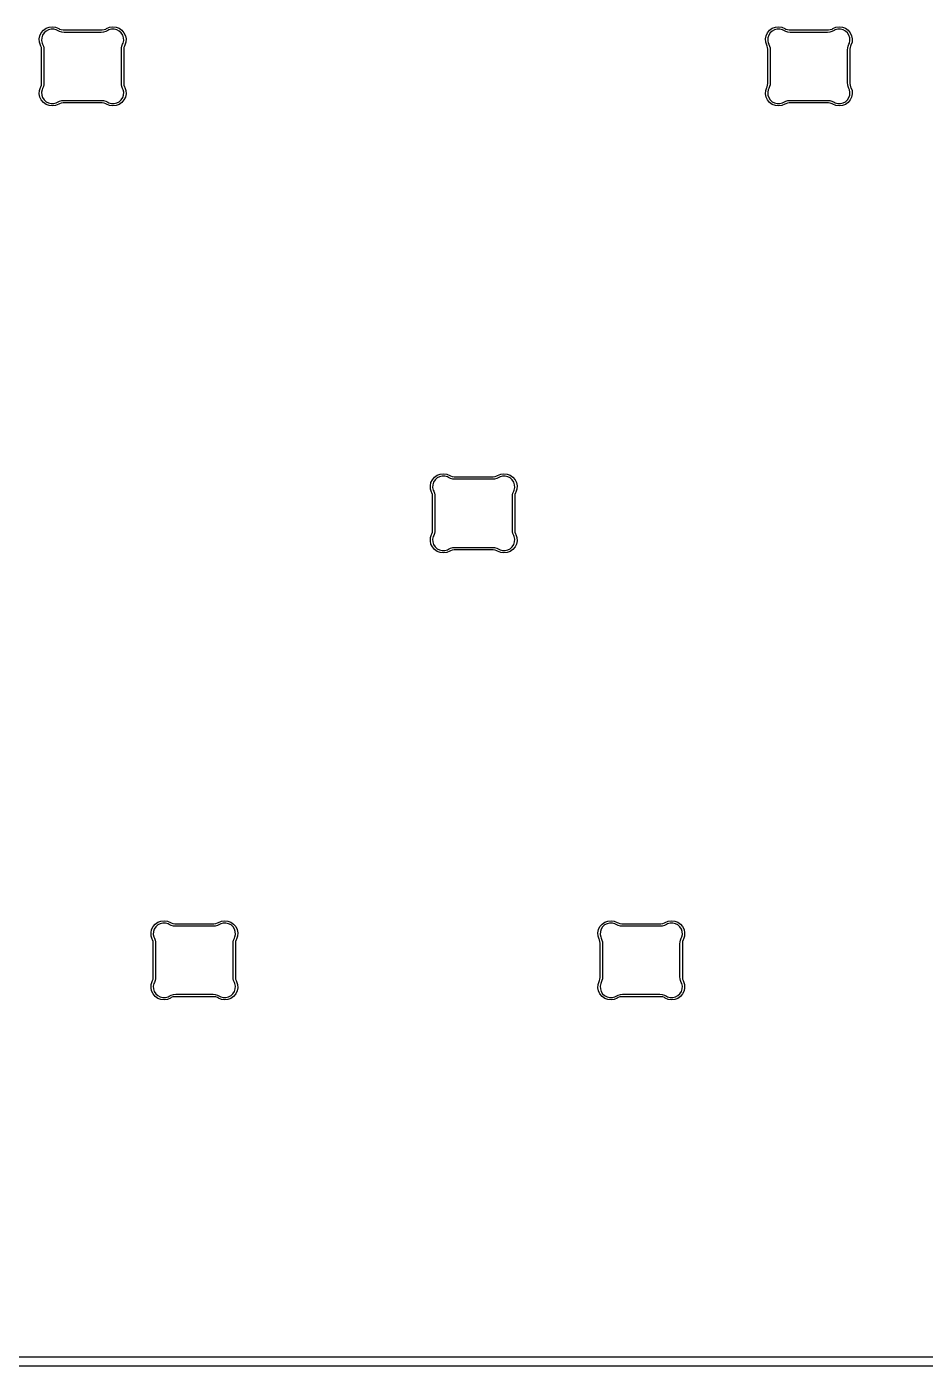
# Model space of a CAD drawing. Extents: x 46 to 356, y -183 to -54.
# Drawn here: x 279.5 to 317.8, y -182.5 to -125.5 of the extents above; entities that cross this region are included whole.
import ezdxf

# ---------------------------------------------------------------- set-up
doc = ezdxf.new("R2010")
doc.units = 0
doc.layers.add('BLACK', color=7, linetype='CONTINUOUS')

msp = doc.modelspace()

# ---------------------------------------------------------------- linework, layer by layer
at = {"layer": 'BLACK', "linetype": 'CONTINUOUS'}
for p, q in [((280.240511, -125.609235), (280.354441, -125.528262)), ((280.452432, -125.589414), (280.350753, -125.64371)), ((280.354441, -125.528262), (280.485105, -125.478624)), ((280.564516, -125.562504), (280.452432, -125.589414)), ((280.485105, -125.478624), (280.624062, -125.463528)), ((280.679763, -125.564718), (280.564516, -125.562504)), ((280.624062, -125.463528), (280.762336, -125.483949)), ((280.79073, -125.595912), (280.679763, -125.564718)), ((280.762336, -125.483949), (280.890798, -125.538483)), ((280.890798, -125.538483), (280.891011, -125.53853)), ((280.891011, -125.53853), (280.890999, -125.538551)), ((280.890999, -125.538551), (280.891004, -125.538554)), ((280.891004, -125.538554), (280.891017, -125.538533)), ((280.891017, -125.538533), (280.891069, -125.538592)), ((280.891069, -125.538592), (280.925349, -125.558579)), ((280.925349, -125.558579), (280.999986, -125.586032)), ((280.999986, -125.586032), (281.07828, -125.59997)), ((282.74671, -125.599987), (282.825001, -125.586034)), ((282.825001, -125.586034), (282.899633, -125.558568)), ((282.899633, -125.558568), (282.93398, -125.538533)), ((282.93398, -125.538534), (282.933995, -125.53853)), ((282.93398, -125.538533), (282.93398, -125.538534)), ((282.933995, -125.53853), (283.062653, -125.483913)), ((283.145231, -125.564679), (283.034254, -125.595876)), ((283.062653, -125.483913), (283.200937, -125.46349)), ((283.260488, -125.562465), (283.145231, -125.564679)), ((283.200937, -125.46349), (283.339903, -125.478587)), ((283.372581, -125.589377), (283.260488, -125.562465)), ((283.339903, -125.478587), (283.470576, -125.528228)), ((283.474269, -125.643678), (283.372581, -125.589377)), ((283.470576, -125.528228), (283.584514, -125.609207)), ((311.196771, -125.60921), (311.310703, -125.528231)), ((311.408699, -125.589378), (311.307016, -125.64368)), ((311.310703, -125.528231), (311.441369, -125.478587)), ((311.520786, -125.562461), (311.408699, -125.589378)), ((311.441369, -125.478587), (311.580329, -125.463483)), ((311.636039, -125.564668), (311.520786, -125.562461)), ((311.580329, -125.463483), (311.718609, -125.483895)), ((311.747015, -125.595855), (311.636039, -125.564668)), ((311.718609, -125.483895), (311.847279, -125.538505)), ((311.847279, -125.538505), (311.847264, -125.538531)), ((311.847264, -125.538531), (311.847265, -125.538532)), ((311.847265, -125.538532), (311.847266, -125.538531)), ((311.847266, -125.538531), (311.881613, -125.558562)), ((311.881613, -125.558562), (311.956245, -125.586021)), ((311.956245, -125.586021), (312.034537, -125.599966)), ((313.702963, -125.599966), (313.781254, -125.586021)), ((313.781254, -125.586021), (313.855886, -125.558562)), ((313.855886, -125.558562), (313.890234, -125.538531)), ((313.890234, -125.538532), (313.890249, -125.538528)), ((313.890234, -125.538531), (313.890234, -125.538532)), ((313.890249, -125.538528), (314.018898, -125.483927)), ((314.101465, -125.564701), (313.990498, -125.595887)), ((314.018898, -125.483927), (314.15717, -125.463516)), ((314.216709, -125.562495), (314.101465, -125.564701)), ((314.15717, -125.463516), (314.296122, -125.478619)), ((314.328788, -125.589409), (314.216709, -125.562495)), ((314.296122, -125.478619), (314.42678, -125.52826)), ((314.430464, -125.643707), (314.328788, -125.589409)), ((314.42678, -125.52826), (314.540705, -125.609234)), ((280.064549, -125.979882), (280.090727, -125.842581)), ((280.073829, -126.119348), (280.064549, -125.979882)), ((280.117966, -126.251971), (280.073829, -126.119348)), ((280.090727, -125.842581), (280.150672, -125.716314)), ((280.150672, -125.716314), (280.240511, -125.609235)), ((280.167976, -125.928456), (280.160952, -126.04351)), ((280.160952, -126.04351), (280.183157, -126.156619)), ((280.203778, -125.818888), (280.167976, -125.928456)), ((280.183157, -126.156619), (280.208067, -126.208592)), ((280.266044, -125.721885), (280.203778, -125.818888)), ((280.350753, -125.64371), (280.266044, -125.721885)), ((280.840541, -125.624905), (280.79073, -125.595912)), ((280.840561, -125.624871), (280.840541, -125.624905)), ((280.840555, -125.624895), (280.840567, -125.624874)), ((280.928135, -125.66619), (280.840555, -125.624895)), ((280.840565, -125.624871), (280.840561, -125.624871)), ((280.840567, -125.624874), (280.840565, -125.624871)), ((281.0216, -125.691487), (280.928135, -125.66619)), ((281.118044, -125.7), (281.0216, -125.691487)), ((281.07828, -125.59997), (281.118043, -125.600001)), ((281.118043, -125.600001), (281.118044, -125.600001)), ((281.118044, -125.600001), (281.118048, -125.600001)), ((281.118048, -125.700001), (281.118044, -125.7)), ((281.118048, -125.600001), (282.706952, -125.600001)), ((281.118053, -125.700001), (281.118048, -125.700001)), ((282.706952, -125.700001), (281.118053, -125.700001)), ((282.706952, -125.600001), (282.707077, -125.600025)), ((282.706955, -125.7), (282.706952, -125.700001)), ((282.706957, -125.700001), (282.706955, -125.7)), ((282.803407, -125.691493), (282.706957, -125.700026)), ((282.706957, -125.700026), (282.706957, -125.700001)), ((282.707077, -125.600025), (282.74671, -125.599987)), ((282.896867, -125.666179), (282.803407, -125.691493)), ((282.984423, -125.624876), (282.896867, -125.666179)), ((282.984439, -125.624873), (282.984423, -125.624876)), ((283.034254, -125.595876), (282.984439, -125.624873)), ((283.558985, -125.721859), (283.474269, -125.643678)), ((283.621257, -125.818871), (283.558985, -125.721859)), ((283.584514, -125.609207), (283.67436, -125.716292)), ((283.617009, -126.208519), (283.64188, -126.156631)), ((283.657062, -125.928448), (283.621257, -125.818871)), ((283.64188, -126.156631), (283.664087, -126.043512)), ((283.664087, -126.043512), (283.657062, -125.928448)), ((283.67436, -125.716292), (283.734309, -125.842569)), ((283.751209, -126.119355), (283.707069, -126.251987)), ((283.734309, -125.842569), (283.760489, -125.979879)), ((283.760489, -125.979879), (283.751209, -126.119355)), ((311.020805, -125.97987), (311.046985, -125.842565)), ((311.030081, -126.119341), (311.020805, -125.97987)), ((311.074215, -126.251969), (311.030081, -126.119341)), ((311.046985, -125.842565), (311.106931, -125.716293)), ((311.106931, -125.716293), (311.196771, -125.60921)), ((311.124232, -125.928442), (311.117205, -126.043502)), ((311.117205, -126.043502), (311.139408, -126.156618)), ((311.160036, -125.81887), (311.124232, -125.928442)), ((311.139408, -126.156618), (311.164318, -126.208594)), ((311.222305, -125.72186), (311.160036, -125.81887)), ((311.307016, -125.64368), (311.222305, -125.72186)), ((311.796748, -125.624799), (311.747015, -125.595855)), ((311.796813, -125.624872), (311.796748, -125.624799)), ((311.796814, -125.624871), (311.796813, -125.624872)), ((311.796814, -125.624873), (311.796814, -125.624871)), ((311.796821, -125.624874), (311.796814, -125.624873)), ((311.884388, -125.666173), (311.796821, -125.624874)), ((311.977848, -125.691478), (311.884388, -125.666173)), ((312.074298, -125.700001), (311.977848, -125.691478)), ((312.034537, -125.599966), (312.074298, -125.600001)), ((312.074298, -125.600001), (313.663202, -125.600001)), ((313.663202, -125.700001), (312.074298, -125.700001)), ((313.663202, -125.600001), (313.702963, -125.599966)), ((313.759651, -125.691478), (313.663202, -125.700001)), ((313.853111, -125.666173), (313.759651, -125.691478)), ((313.94067, -125.624878), (313.853111, -125.666173)), ((313.940686, -125.624875), (313.94067, -125.624878)), ((313.990498, -125.595887), (313.940686, -125.624876)), ((313.940686, -125.624876), (313.940686, -125.624875)), ((314.515169, -125.721881), (314.430464, -125.643707)), ((314.577433, -125.818883), (314.515169, -125.721881)), ((314.540705, -125.609234), (314.63054, -125.71631)), ((314.573152, -126.208579), (314.59806, -126.156606)), ((314.613234, -125.928448), (314.577433, -125.818883)), ((314.59806, -126.156606), (314.620261, -126.043499)), ((314.620261, -126.043499), (314.613234, -125.928448)), ((314.63054, -125.71631), (314.690483, -125.842574)), ((314.707387, -126.119333), (314.663315, -126.251774)), ((314.690483, -125.842574), (314.716662, -125.979871)), ((314.716662, -125.979871), (314.707387, -126.119333)), ((280.117966, -126.251972), (280.117965, -126.251971)), ((280.117965, -126.251971), (280.117966, -126.251971)), ((280.132592, -126.282347), (280.117966, -126.251972)), ((280.152465, -126.346778), (280.132592, -126.282347)), ((280.162516, -126.41345), (280.152465, -126.346778)), ((280.162501, -126.447159), (280.162517, -126.447073)), ((280.162501, -127.85284), (280.162501, -126.447159)), ((280.162517, -126.447073), (280.162516, -126.41345)), ((280.208067, -126.208592), (280.208067, -126.208593)), ((280.208067, -126.208593), (280.208067, -126.208594)), ((280.208067, -126.208594), (280.238085, -126.285089)), ((280.238085, -126.285089), (280.256372, -126.365207)), ((280.256372, -126.365207), (280.262518, -126.447155)), ((280.262501, -126.447155), (280.2625, -126.447156)), ((280.2625, -126.447156), (280.262501, -126.447159)), ((280.262518, -126.447155), (280.262501, -126.447155)), ((280.262501, -126.447159), (280.262501, -127.852843)), ((283.562499, -126.447154), (283.56864, -126.365212)), ((283.562499, -126.447155), (283.562499, -126.447154)), ((283.562499, -126.447159), (283.562499, -126.447155)), ((283.562499, -127.852843), (283.562499, -126.447159)), ((283.56864, -126.365212), (283.586911, -126.285097)), ((283.586911, -126.285097), (283.616907, -126.208596)), ((283.616907, -126.208596), (283.616927, -126.208606)), ((283.616927, -126.208606), (283.616931, -126.2086)), ((283.616931, -126.2086), (283.616933, -126.208592)), ((283.616933, -126.208592), (283.616938, -126.208594)), ((283.616938, -126.208594), (283.617009, -126.208519)), ((283.672544, -126.346768), (283.662499, -126.413447)), ((283.662499, -126.413447), (283.662499, -126.447159)), ((283.662499, -126.447159), (283.662499, -127.852843)), ((283.692403, -126.282328), (283.672544, -126.346768)), ((283.706986, -126.25202), (283.692403, -126.282328)), ((283.707035, -126.25197), (283.706986, -126.25202)), ((283.707069, -126.251987), (283.707035, -126.25197)), ((311.074216, -126.251971), (311.074214, -126.251969)), ((311.074214, -126.251969), (311.074215, -126.251969)), ((311.074217, -126.251974), (311.074216, -126.251971)), ((311.088844, -126.282348), (311.074217, -126.251974)), ((311.108719, -126.346778), (311.088844, -126.282348)), ((311.118771, -126.41345), (311.108719, -126.346778)), ((311.118751, -126.447159), (311.118772, -126.447048)), ((311.118751, -127.85284), (311.118751, -126.447159)), ((311.118772, -126.447048), (311.118771, -126.41345)), ((311.164318, -126.208594), (311.164318, -126.208595)), ((311.164318, -126.208595), (311.194338, -126.285087)), ((311.194338, -126.285087), (311.212626, -126.365206)), ((311.212626, -126.365206), (311.218773, -126.447155)), ((311.218751, -126.447155), (311.21875, -126.447156)), ((311.21875, -126.447156), (311.218751, -126.447159)), ((311.218773, -126.447155), (311.218751, -126.447155)), ((311.218751, -126.447159), (311.218751, -127.852843)), ((314.518749, -126.447154), (314.52489, -126.365211)), ((314.518749, -126.447155), (314.518749, -126.447154)), ((314.518749, -126.447159), (314.518749, -126.447155)), ((314.518749, -127.852843), (314.518749, -126.447159)), ((314.52489, -126.365211), (314.543164, -126.285097)), ((314.543164, -126.285097), (314.573162, -126.208596)), ((314.573182, -126.208594), (314.573152, -126.208579)), ((314.573162, -126.208596), (314.573177, -126.208604)), ((314.573177, -126.208604), (314.573181, -126.208599)), ((314.573181, -126.208599), (314.573182, -126.208594)), ((314.628794, -126.34677), (314.618749, -126.413447)), ((314.618749, -126.413447), (314.618749, -126.447159)), ((314.618749, -126.447159), (314.618749, -127.852843)), ((314.648656, -126.282331), (314.628794, -126.34677)), ((314.663247, -126.252008), (314.648656, -126.282331)), ((314.663286, -126.251968), (314.663247, -126.252008)), ((314.663275, -126.251951), (314.66327, -126.25196)), ((314.66327, -126.25196), (314.663286, -126.251968)), ((314.663291, -126.251958), (314.663275, -126.251951)), ((314.663315, -126.251774), (314.663291, -126.251958)), ((280.162499, -127.886551), (280.162501, -127.85284)), ((280.262501, -127.852848), (280.256355, -127.934794)), ((280.262501, -127.852843), (280.2625, -127.852846)), ((280.2625, -127.852846), (280.262501, -127.852848)), ((283.562539, -127.853048), (283.562499, -127.852843)), ((283.568654, -127.934784), (283.562539, -127.853048)), ((283.662499, -127.852843), (283.662498, -127.852846)), ((283.662498, -127.852846), (283.662499, -127.852849)), ((283.662499, -127.852849), (283.662524, -127.852849)), ((283.662524, -127.852849), (283.662519, -127.88656)), ((311.118749, -127.886551), (311.118751, -127.85284)), ((311.218751, -127.852848), (311.212604, -127.934794)), ((311.218751, -127.852843), (311.21875, -127.852846)), ((311.21875, -127.852846), (311.218751, -127.852848)), ((314.518783, -127.853015), (314.518749, -127.852843)), ((314.524901, -127.934785), (314.518783, -127.853015)), ((314.618749, -127.852843), (314.618748, -127.852846)), ((314.618748, -127.852846), (314.618749, -127.852849)), ((314.618749, -127.852849), (314.61877, -127.852849)), ((314.61877, -127.852849), (314.618765, -127.88656)), ((280.06451, -128.320122), (280.073789, -128.180646)), ((280.09069, -128.457433), (280.06451, -128.320122)), ((280.073789, -128.180646), (280.117928, -128.048014)), ((280.117928, -128.048014), (280.117965, -128.048032)), ((280.11795, -128.048022), (280.132575, -128.017648)), ((280.117966, -128.04803), (280.11795, -128.048022)), ((280.117965, -128.048031), (280.117966, -128.04803)), ((280.117965, -128.048032), (280.117965, -128.048031)), ((280.132575, -128.017648), (280.152448, -127.953221)), ((280.152448, -127.953221), (280.162499, -127.886551)), ((280.183118, -128.14337), (280.160911, -128.256489)), ((280.160911, -128.256489), (280.167937, -128.371553)), ((280.167937, -128.371553), (280.203742, -128.48113)), ((280.207974, -128.091507), (280.183118, -128.14337)), ((280.208066, -128.091412), (280.207974, -128.091507)), ((280.208067, -128.09141), (280.208049, -128.091401)), ((280.208049, -128.091401), (280.208049, -128.091404)), ((280.208049, -128.091404), (280.208066, -128.091412)), ((280.208077, -128.09133), (280.208067, -128.09141)), ((280.238068, -128.014908), (280.208077, -128.09133)), ((280.256355, -127.934794), (280.238068, -128.014908)), ((283.586925, -128.014902), (283.568654, -127.934784)), ((283.61693, -128.091404), (283.586925, -128.014902)), ((283.616932, -128.091406), (283.61693, -128.091404)), ((283.616933, -128.09141), (283.616932, -128.091406)), ((283.641843, -128.143383), (283.616933, -128.09141)), ((283.62122, -128.481112), (283.657022, -128.371545)), ((283.664048, -128.256492), (283.641843, -128.143383)), ((283.657022, -128.371545), (283.664048, -128.256492)), ((283.662519, -127.88656), (283.672557, -127.953231)), ((283.672557, -127.953231), (283.692418, -128.017662)), ((283.692418, -128.017662), (283.707038, -128.048038)), ((283.707038, -128.048038), (283.707038, -128.048043)), ((283.707038, -128.048043), (283.751171, -128.180654)), ((283.76045, -128.32012), (283.734271, -128.45742)), ((283.751171, -128.180654), (283.76045, -128.32012)), ((311.020835, -128.32013), (311.03011, -128.180668)), ((311.047014, -128.457427), (311.020835, -128.32013)), ((311.03011, -128.180668), (311.074196, -128.048181)), ((311.074196, -128.048018), (311.088823, -128.017645)), ((311.074217, -128.048028), (311.074196, -128.048018)), ((311.074196, -128.048181), (311.074216, -128.048034)), ((311.074214, -128.048034), (311.074216, -128.048031)), ((311.074216, -128.048034), (311.074214, -128.048034)), ((311.074216, -128.048031), (311.074217, -128.048028)), ((311.088823, -128.017645), (311.108697, -127.953219)), ((311.108697, -127.953219), (311.118749, -127.886551)), ((311.139437, -128.143394), (311.117236, -128.256502)), ((311.117236, -128.256502), (311.124263, -128.371553)), ((311.124263, -128.371553), (311.160065, -128.481118)), ((311.164344, -128.091421), (311.139437, -128.143394)), ((311.164331, -128.091308), (311.164318, -128.091408)), ((311.164318, -128.091408), (311.164344, -128.091421)), ((311.194316, -128.014909), (311.164331, -128.091308)), ((311.212604, -127.934794), (311.194316, -128.014909)), ((314.543174, -128.014904), (314.524901, -127.934785)), ((314.573182, -128.091406), (314.543174, -128.014904)), ((314.573182, -128.091408), (314.573181, -128.091406)), ((314.573181, -128.091406), (314.573182, -128.091406)), ((314.598091, -128.143384), (314.573182, -128.091408)), ((314.577462, -128.481131), (314.613266, -128.371559)), ((314.620294, -128.2565), (314.598091, -128.143384)), ((314.613266, -128.371559), (314.620294, -128.2565)), ((314.618765, -127.88656), (314.628804, -127.95323)), ((314.628804, -127.95323), (314.648666, -128.01766)), ((314.648666, -128.01766), (314.663288, -128.048035)), ((314.663288, -128.048035), (314.663287, -128.048036)), ((314.663287, -128.048036), (314.663287, -128.048042)), ((314.663287, -128.048042), (314.707418, -128.180662)), ((314.716694, -128.320132), (314.690513, -128.457436)), ((314.707418, -128.180662), (314.716694, -128.320132)), ((280.150639, -128.583709), (280.09069, -128.457433)), ((280.240484, -128.690795), (280.150639, -128.583709)), ((280.203742, -128.48113), (280.266014, -128.578143)), ((280.354423, -128.771774), (280.240484, -128.690795)), ((280.266014, -128.578143), (280.35073, -128.656324)), ((280.35073, -128.656324), (280.452418, -128.710624)), ((280.485096, -128.821415), (280.354423, -128.771774)), ((280.452418, -128.710624), (280.564511, -128.737537)), ((280.624062, -128.836512), (280.485096, -128.821415)), ((280.564511, -128.737537), (280.679769, -128.735323)), ((280.762347, -128.816089), (280.624062, -128.836512)), ((280.679769, -128.735323), (280.790746, -128.704126)), ((280.891003, -128.761472), (280.762347, -128.816089)), ((280.790746, -128.704126), (280.84056, -128.67513)), ((280.84056, -128.67513), (280.840561, -128.67513)), ((280.840561, -128.67513), (280.840565, -128.675129)), ((280.840565, -128.675129), (280.840567, -128.675127)), ((280.840567, -128.675127), (280.928143, -128.633833)), ((280.891011, -128.761471), (280.891003, -128.761472)), ((280.891017, -128.761467), (280.891011, -128.761471)), ((280.92536, -128.741444), (280.891017, -128.761466)), ((280.891017, -128.761466), (280.891017, -128.761467)), ((280.999992, -128.713993), (280.92536, -128.741444)), ((280.928143, -128.633833), (281.021603, -128.608538)), ((281.078282, -128.700055), (280.999992, -128.713993)), ((281.021603, -128.608538), (281.117826, -128.600043)), ((281.118042, -128.700024), (281.078282, -128.700055)), ((281.117826, -128.600043), (281.118047, -128.6)), ((281.118043, -128.699999), (281.118042, -128.7)), ((281.118042, -128.7), (281.118042, -128.700024)), ((281.118047, -128.7), (281.118043, -128.699999)), ((281.118047, -128.6), (282.706952, -128.6)), ((282.706952, -128.7), (281.118047, -128.7)), ((282.706952, -128.6), (282.706964, -128.600002)), ((282.706953, -128.699999), (282.706952, -128.7)), ((282.706958, -128.700001), (282.706953, -128.699999)), ((282.74672, -128.700032), (282.706958, -128.700001)), ((282.706964, -128.600002), (282.803401, -128.608515)), ((282.825014, -128.71397), (282.74672, -128.700032)), ((282.803401, -128.608515), (282.896865, -128.633812)), ((282.899651, -128.741423), (282.825014, -128.71397)), ((282.896865, -128.633812), (282.984445, -128.675107)), ((282.933932, -128.761411), (282.899651, -128.741423)), ((282.933983, -128.761469), (282.933932, -128.761411)), ((282.933994, -128.761448), (282.933983, -128.761469)), ((282.933989, -128.761472), (282.934001, -128.761452)), ((282.934213, -128.76152), (282.933989, -128.761472)), ((282.934001, -128.761452), (282.933994, -128.761448)), ((283.062665, -128.81605), (282.934213, -128.76152)), ((282.984445, -128.675107), (282.984433, -128.675128)), ((282.984433, -128.675128), (282.984434, -128.67513)), ((282.984434, -128.67513), (282.984439, -128.675131)), ((282.984439, -128.675131), (282.984461, -128.675094)), ((282.984461, -128.675094), (283.034271, -128.704087)), ((283.034271, -128.704087), (283.145238, -128.735282)), ((283.200939, -128.836471), (283.062665, -128.81605)), ((283.145238, -128.735282), (283.260484, -128.737495)), ((283.339895, -128.821375), (283.200939, -128.836471)), ((283.260484, -128.737495), (283.372567, -128.710585)), ((283.470558, -128.771737), (283.339895, -128.821375)), ((283.372567, -128.710585), (283.474246, -128.656289)), ((283.584488, -128.690765), (283.470558, -128.771737)), ((283.474246, -128.656289), (283.558954, -128.578115)), ((283.558954, -128.578115), (283.62122, -128.481112)), ((283.674327, -128.583687), (283.584488, -128.690765)), ((283.734271, -128.45742), (283.674327, -128.583687)), ((311.106957, -128.583692), (311.047014, -128.457427)), ((311.196793, -128.690769), (311.106957, -128.583692)), ((311.160065, -128.481118), (311.222329, -128.578121)), ((311.310718, -128.771743), (311.196793, -128.690769)), ((311.222329, -128.578121), (311.307034, -128.656295)), ((311.307034, -128.656295), (311.40871, -128.710593)), ((311.441376, -128.821384), (311.310718, -128.771743)), ((311.40871, -128.710593), (311.52079, -128.737508)), ((311.580329, -128.836487), (311.441376, -128.821384)), ((311.52079, -128.737508), (311.636035, -128.735302)), ((311.718601, -128.816076), (311.580329, -128.836487)), ((311.636035, -128.735302), (311.747002, -128.704116)), ((311.84726, -128.761469), (311.718601, -128.816076)), ((311.747002, -128.704116), (311.796814, -128.675128)), ((311.796814, -128.675128), (311.796815, -128.675128)), ((311.796815, -128.675128), (311.884387, -128.633827)), ((311.847263, -128.761469), (311.84726, -128.761469)), ((311.847265, -128.761469), (311.847263, -128.761469)), ((311.881613, -128.741438), (311.847265, -128.761469)), ((311.956245, -128.713979), (311.881613, -128.741438)), ((311.884387, -128.633827), (311.977847, -128.608522)), ((312.034536, -128.700034), (311.956245, -128.713979)), ((311.977847, -128.608522), (312.074297, -128.599999)), ((312.074291, -128.699999), (312.034536, -128.700034)), ((312.074297, -128.7), (312.074291, -128.699999)), ((312.074297, -128.599999), (312.074297, -128.6)), ((312.074297, -128.6), (313.663202, -128.6)), ((313.6632, -128.7), (312.074297, -128.7)), ((313.663203, -128.700001), (313.6632, -128.7)), ((313.663202, -128.6), (313.66321, -128.600001)), ((313.702964, -128.700036), (313.663203, -128.700001)), ((313.66321, -128.600001), (313.759652, -128.608524)), ((313.781255, -128.713981), (313.702964, -128.700036)), ((313.759652, -128.608524), (313.853112, -128.633829)), ((313.855887, -128.74144), (313.781255, -128.713981)), ((313.853112, -128.633829), (313.940678, -128.675127)), ((313.890234, -128.761471), (313.855887, -128.74144)), ((313.890223, -128.761495), (313.890237, -128.761471)), ((314.018892, -128.816104), (313.890223, -128.761495)), ((313.890235, -128.76147), (313.890234, -128.761471)), ((313.890236, -128.76147), (313.890235, -128.76147)), ((313.890237, -128.761471), (313.890236, -128.76147)), ((313.940678, -128.675127), (313.940685, -128.675129)), ((313.940685, -128.675129), (313.940684, -128.67513)), ((313.940684, -128.67513), (313.940686, -128.675131)), ((313.940686, -128.675131), (313.940687, -128.67513)), ((313.940687, -128.67513), (313.940745, -128.675195)), ((313.940745, -128.675195), (313.990487, -128.704144)), ((313.990487, -128.704144), (314.101461, -128.735331)), ((314.157171, -128.836516), (314.018892, -128.816104)), ((314.101461, -128.735331), (314.216714, -128.737538)), ((314.296131, -128.821412), (314.157171, -128.836516)), ((314.216714, -128.737538), (314.328801, -128.710621)), ((314.426796, -128.771768), (314.296131, -128.821412)), ((314.328801, -128.710621), (314.430483, -128.65632)), ((314.540727, -128.69079), (314.426796, -128.771768)), ((314.430483, -128.65632), (314.515194, -128.57814)), ((314.515194, -128.57814), (314.577462, -128.481131)), ((314.630567, -128.583707), (314.540727, -128.69079)), ((314.690513, -128.457436), (314.630567, -128.583707)), ((296.733305, -145.02987), (296.759485, -144.892565)), ((296.759485, -144.892565), (296.819431, -144.766293)), ((296.819431, -144.766293), (296.909271, -144.65921)), ((296.836732, -144.978442), (296.829705, -145.093502)), ((296.872536, -144.86887), (296.836732, -144.978442)), ((296.934805, -144.77186), (296.872536, -144.86887)), ((296.909271, -144.65921), (297.023203, -144.578231)), ((297.019516, -144.69368), (296.934805, -144.77186)), ((297.121199, -144.639378), (297.019516, -144.69368)), ((297.023203, -144.578231), (297.153869, -144.528587)), ((297.233286, -144.612461), (297.121199, -144.639378)), ((297.153869, -144.528587), (297.292829, -144.513483)), ((297.348539, -144.614668), (297.233286, -144.612461)), ((297.292829, -144.513483), (297.431109, -144.533895)), ((297.459515, -144.645855), (297.348539, -144.614668)), ((297.431109, -144.533895), (297.559779, -144.588505)), ((297.509248, -144.674799), (297.459515, -144.645855)), ((297.509313, -144.674872), (297.509248, -144.674799)), ((297.509314, -144.674871), (297.509313, -144.674872)), ((297.509314, -144.674873), (297.509314, -144.674871)), ((297.509321, -144.674874), (297.509314, -144.674873)), ((297.596888, -144.716173), (297.509321, -144.674874)), ((297.559779, -144.588505), (297.559764, -144.588531)), ((297.559764, -144.588531), (297.559765, -144.588532)), ((297.559765, -144.588532), (297.559766, -144.588531)), ((297.559766, -144.588531), (297.594113, -144.608562)), ((297.594113, -144.608562), (297.668745, -144.636021)), ((297.690348, -144.741478), (297.596888, -144.716173)), ((297.668745, -144.636021), (297.747037, -144.649966)), ((297.786798, -144.750001), (297.690348, -144.741478)), ((297.747037, -144.649966), (297.786798, -144.650001)), ((297.786798, -144.650001), (299.375702, -144.650001)), ((299.375702, -144.750001), (297.786798, -144.750001)), ((299.375702, -144.650001), (299.415463, -144.649966)), ((299.472151, -144.741478), (299.375702, -144.750001)), ((299.415463, -144.649966), (299.493754, -144.636021)), ((299.565611, -144.716173), (299.472151, -144.741478)), ((299.493754, -144.636021), (299.568386, -144.608562)), ((299.65317, -144.674878), (299.565611, -144.716173)), ((299.568386, -144.608562), (299.602734, -144.588531)), ((299.602734, -144.588532), (299.602749, -144.588528)), ((299.602734, -144.588531), (299.602734, -144.588532)), ((299.602749, -144.588528), (299.731398, -144.533927)), ((299.653186, -144.674875), (299.65317, -144.674878)), ((299.702998, -144.645887), (299.653186, -144.674876)), ((299.653186, -144.674876), (299.653186, -144.674875)), ((299.813965, -144.614701), (299.702998, -144.645887)), ((299.731398, -144.533927), (299.86967, -144.513516)), ((299.929209, -144.612495), (299.813965, -144.614701)), ((299.86967, -144.513516), (300.008622, -144.528619)), ((300.041288, -144.639409), (299.929209, -144.612495)), ((300.008622, -144.528619), (300.13928, -144.57826)), ((300.142964, -144.693707), (300.041288, -144.639409)), ((300.13928, -144.57826), (300.253205, -144.659234)), ((300.227669, -144.771881), (300.142964, -144.693707)), ((300.289933, -144.868883), (300.227669, -144.771881)), ((300.253205, -144.659234), (300.34304, -144.76631)), ((300.325734, -144.978448), (300.289933, -144.868883)), ((300.332761, -145.093499), (300.325734, -144.978448)), ((300.34304, -144.76631), (300.402983, -144.892574)), ((300.402983, -144.892574), (300.429162, -145.029871)), ((296.742581, -145.169341), (296.733305, -145.02987)), ((296.786715, -145.301969), (296.742581, -145.169341)), ((296.786716, -145.301971), (296.786714, -145.301969)), ((296.786714, -145.301969), (296.786715, -145.301969)), ((296.786717, -145.301974), (296.786716, -145.301971)), ((296.801344, -145.332348), (296.786717, -145.301974)), ((296.821219, -145.396778), (296.801344, -145.332348)), ((296.831271, -145.46345), (296.821219, -145.396778)), ((296.829705, -145.093502), (296.851908, -145.206618)), ((296.831251, -145.497159), (296.831272, -145.497048)), ((296.831251, -146.90284), (296.831251, -145.497159)), ((296.831272, -145.497048), (296.831271, -145.46345)), ((296.851908, -145.206618), (296.876818, -145.258594)), ((296.876818, -145.258594), (296.876818, -145.258595)), ((296.876818, -145.258595), (296.906838, -145.335087)), ((296.906838, -145.335087), (296.925126, -145.415206)), ((296.925126, -145.415206), (296.931273, -145.497155)), ((296.931251, -145.497155), (296.93125, -145.497156)), ((296.93125, -145.497156), (296.931251, -145.497159)), ((296.931273, -145.497155), (296.931251, -145.497155)), ((296.931251, -145.497159), (296.931251, -146.902843)), ((300.231249, -145.497154), (300.23739, -145.415211)), ((300.231249, -145.497155), (300.231249, -145.497154)), ((300.231249, -145.497159), (300.231249, -145.497155)), ((300.231249, -146.902843), (300.231249, -145.497159)), ((300.23739, -145.415211), (300.255664, -145.335097)), ((300.255664, -145.335097), (300.285662, -145.258596)), ((300.285652, -145.258579), (300.31056, -145.206606)), ((300.285682, -145.258594), (300.285652, -145.258579)), ((300.285662, -145.258596), (300.285677, -145.258604)), ((300.285677, -145.258604), (300.285681, -145.258599)), ((300.285681, -145.258599), (300.285682, -145.258594)), ((300.31056, -145.206606), (300.332761, -145.093499)), ((300.341294, -145.39677), (300.331249, -145.463447)), ((300.331249, -145.463447), (300.331249, -145.497159)), ((300.331249, -145.497159), (300.331249, -146.902843)), ((300.361156, -145.332331), (300.341294, -145.39677)), ((300.375747, -145.302008), (300.361156, -145.332331)), ((300.375786, -145.301968), (300.375747, -145.302008)), ((300.375775, -145.301951), (300.37577, -145.30196)), ((300.37577, -145.30196), (300.375786, -145.301968)), ((300.375791, -145.301958), (300.375775, -145.301951)), ((300.375815, -145.301774), (300.375791, -145.301958)), ((300.419887, -145.169333), (300.375815, -145.301774)), ((300.429162, -145.029871), (300.419887, -145.169333)), ((296.733335, -147.37013), (296.74261, -147.230668)), ((296.74261, -147.230668), (296.786696, -147.098181)), ((296.786696, -147.098018), (296.801323, -147.067645)), ((296.786717, -147.098028), (296.786696, -147.098018)), ((296.786696, -147.098181), (296.786716, -147.098034)), ((296.786714, -147.098034), (296.786716, -147.098031)), ((296.786716, -147.098034), (296.786714, -147.098034)), ((296.786716, -147.098031), (296.786717, -147.098028)), ((296.801323, -147.067645), (296.821197, -147.003219)), ((296.821197, -147.003219), (296.831249, -146.936551)), ((296.851937, -147.193394), (296.829736, -147.306502)), ((296.831249, -146.936551), (296.831251, -146.90284)), ((296.876844, -147.141421), (296.851937, -147.193394)), ((296.876831, -147.141308), (296.876818, -147.141408)), ((296.876818, -147.141408), (296.876844, -147.141421)), ((296.906816, -147.064909), (296.876831, -147.141308)), ((296.925104, -146.984794), (296.906816, -147.064909)), ((296.931251, -146.902848), (296.925104, -146.984794)), ((296.931251, -146.902843), (296.93125, -146.902846)), ((296.93125, -146.902846), (296.931251, -146.902848)), ((300.231283, -146.903015), (300.231249, -146.902843)), ((300.237401, -146.984785), (300.231283, -146.903015)), ((300.255674, -147.064904), (300.237401, -146.984785)), ((300.285682, -147.141406), (300.255674, -147.064904)), ((300.285682, -147.141408), (300.285681, -147.141406)), ((300.285681, -147.141406), (300.285682, -147.141406)), ((300.310591, -147.193384), (300.285682, -147.141408)), ((300.332794, -147.3065), (300.310591, -147.193384)), ((300.331249, -146.902843), (300.331248, -146.902846)), ((300.331248, -146.902846), (300.331249, -146.902849)), ((300.331249, -146.902849), (300.33127, -146.902849)), ((300.33127, -146.902849), (300.331265, -146.93656)), ((300.331265, -146.93656), (300.341304, -147.00323)), ((300.341304, -147.00323), (300.361166, -147.06766)), ((300.361166, -147.06766), (300.375788, -147.098035)), ((300.375788, -147.098035), (300.375787, -147.098036)), ((300.375787, -147.098036), (300.375787, -147.098042)), ((300.375787, -147.098042), (300.419918, -147.230662)), ((300.419918, -147.230662), (300.429194, -147.370132)), ((296.759514, -147.507427), (296.733335, -147.37013)), ((296.819457, -147.633692), (296.759514, -147.507427)), ((296.909293, -147.740769), (296.819457, -147.633692)), ((296.829736, -147.306502), (296.836763, -147.421553)), ((296.836763, -147.421553), (296.872565, -147.531118)), ((296.872565, -147.531118), (296.934829, -147.628121)), ((297.023218, -147.821743), (296.909293, -147.740769)), ((296.934829, -147.628121), (297.019534, -147.706295)), ((297.019534, -147.706295), (297.12121, -147.760593)), ((297.153876, -147.871384), (297.023218, -147.821743)), ((297.12121, -147.760593), (297.23329, -147.787508)), ((297.23329, -147.787508), (297.348535, -147.785302)), ((297.348535, -147.785302), (297.459502, -147.754116)), ((297.55976, -147.811469), (297.431101, -147.866076)), ((297.459502, -147.754116), (297.509314, -147.725128)), ((297.509314, -147.725128), (297.509315, -147.725128)), ((297.509315, -147.725128), (297.596887, -147.683827)), ((297.559763, -147.811469), (297.55976, -147.811469)), ((297.559765, -147.811469), (297.559763, -147.811469)), ((297.594113, -147.791438), (297.559765, -147.811469)), ((297.668745, -147.763979), (297.594113, -147.791438)), ((297.596887, -147.683827), (297.690347, -147.658522)), ((297.747036, -147.750034), (297.668745, -147.763979)), ((297.690347, -147.658522), (297.786797, -147.649999)), ((297.786791, -147.749999), (297.747036, -147.750034)), ((297.786797, -147.75), (297.786791, -147.749999)), ((297.786797, -147.649999), (297.786797, -147.65)), ((297.786797, -147.65), (299.375702, -147.65)), ((299.3757, -147.75), (297.786797, -147.75)), ((299.375703, -147.750001), (299.3757, -147.75)), ((299.375702, -147.65), (299.37571, -147.650001)), ((299.415464, -147.750036), (299.375703, -147.750001)), ((299.37571, -147.650001), (299.472152, -147.658524)), ((299.493755, -147.763981), (299.415464, -147.750036)), ((299.472152, -147.658524), (299.565612, -147.683829)), ((299.568387, -147.79144), (299.493755, -147.763981)), ((299.565612, -147.683829), (299.653178, -147.725127)), ((299.602734, -147.811471), (299.568387, -147.79144)), ((299.602723, -147.811495), (299.602737, -147.811471)), ((299.731392, -147.866104), (299.602723, -147.811495)), ((299.602735, -147.81147), (299.602734, -147.811471)), ((299.602736, -147.81147), (299.602735, -147.81147)), ((299.602737, -147.811471), (299.602736, -147.81147)), ((299.653178, -147.725127), (299.653185, -147.725129)), ((299.653185, -147.725129), (299.653184, -147.72513)), ((299.653184, -147.72513), (299.653186, -147.725131)), ((299.653186, -147.725131), (299.653187, -147.72513)), ((299.653187, -147.72513), (299.653245, -147.725195)), ((299.653245, -147.725195), (299.702987, -147.754144)), ((299.702987, -147.754144), (299.813961, -147.785331)), ((299.813961, -147.785331), (299.929214, -147.787538)), ((299.929214, -147.787538), (300.041301, -147.760621)), ((300.139296, -147.821768), (300.008631, -147.871412)), ((300.041301, -147.760621), (300.142983, -147.70632)), ((300.253227, -147.74079), (300.139296, -147.821768)), ((300.142983, -147.70632), (300.227694, -147.62814)), ((300.227694, -147.62814), (300.289962, -147.531131)), ((300.343067, -147.633707), (300.253227, -147.74079)), ((300.289962, -147.531131), (300.325766, -147.421559)), ((300.325766, -147.421559), (300.332794, -147.3065)), ((300.403013, -147.507436), (300.343067, -147.633707)), ((300.429194, -147.370132), (300.403013, -147.507436)), ((297.292829, -147.886487), (297.153876, -147.871384)), ((297.431101, -147.866076), (297.292829, -147.886487)), ((299.869671, -147.886516), (299.731392, -147.866104)), ((300.008631, -147.871412), (299.869671, -147.886516)), ((284.853227, -163.942581), (284.913172, -163.816314)), ((284.913172, -163.816314), (285.003011, -163.709235)), ((285.028544, -163.821885), (284.966278, -163.918888)), ((285.003011, -163.709235), (285.116941, -163.628262)), ((285.113253, -163.74371), (285.028544, -163.821885)), ((285.214932, -163.689414), (285.113253, -163.74371)), ((285.116941, -163.628262), (285.247605, -163.578624)), ((285.327016, -163.662504), (285.214932, -163.689414)), ((285.247605, -163.578624), (285.386562, -163.563528)), ((285.442263, -163.664718), (285.327016, -163.662504)), ((285.386562, -163.563528), (285.524836, -163.583949)), ((285.55323, -163.695912), (285.442263, -163.664718)), ((285.524836, -163.583949), (285.653298, -163.638483)), ((285.603041, -163.724905), (285.55323, -163.695912)), ((285.603061, -163.724871), (285.603041, -163.724905)), ((285.603055, -163.724895), (285.603067, -163.724874)), ((285.690635, -163.76619), (285.603055, -163.724895)), ((285.603065, -163.724871), (285.603061, -163.724871)), ((285.603067, -163.724874), (285.603065, -163.724871)), ((285.653298, -163.638483), (285.653511, -163.63853)), ((285.653511, -163.63853), (285.653499, -163.638551)), ((285.653499, -163.638551), (285.653504, -163.638554)), ((285.653504, -163.638554), (285.653517, -163.638533)), ((285.653517, -163.638533), (285.653569, -163.638592)), ((285.653569, -163.638592), (285.687849, -163.658579)), ((285.687849, -163.658579), (285.762486, -163.686032)), ((285.7841, -163.791487), (285.690635, -163.76619)), ((285.762486, -163.686032), (285.84078, -163.69997)), ((285.880544, -163.8), (285.7841, -163.791487)), ((285.84078, -163.69997), (285.880543, -163.700001)), ((285.880543, -163.700001), (285.880544, -163.700001)), ((285.880544, -163.700001), (285.880548, -163.700001)), ((285.880548, -163.800001), (285.880544, -163.8)), ((285.880548, -163.700001), (287.469452, -163.700001)), ((285.880553, -163.800001), (285.880548, -163.800001)), ((287.469452, -163.800001), (285.880553, -163.800001)), ((287.469452, -163.700001), (287.469577, -163.700025)), ((287.469455, -163.8), (287.469452, -163.800001)), ((287.469457, -163.800001), (287.469455, -163.8)), ((287.565907, -163.791493), (287.469457, -163.800026)), ((287.469457, -163.800026), (287.469457, -163.800001)), ((287.469577, -163.700025), (287.50921, -163.699987)), ((287.50921, -163.699987), (287.587501, -163.686034)), ((287.659367, -163.766179), (287.565907, -163.791493)), ((287.587501, -163.686034), (287.662133, -163.658568)), ((287.746923, -163.724876), (287.659367, -163.766179)), ((287.662133, -163.658568), (287.69648, -163.638533)), ((287.69648, -163.638534), (287.696495, -163.63853)), ((287.69648, -163.638533), (287.69648, -163.638534)), ((287.696495, -163.63853), (287.825153, -163.583913)), ((287.746939, -163.724873), (287.746923, -163.724876)), ((287.796754, -163.695876), (287.746939, -163.724873)), ((287.907731, -163.664679), (287.796754, -163.695876)), ((287.825153, -163.583913), (287.963437, -163.56349)), ((288.022988, -163.662465), (287.907731, -163.664679)), ((287.963437, -163.56349), (288.102403, -163.578587)), ((288.135081, -163.689377), (288.022988, -163.662465)), ((288.102403, -163.578587), (288.233076, -163.628228)), ((288.236769, -163.743678), (288.135081, -163.689377)), ((288.233076, -163.628228), (288.347014, -163.709207)), ((288.321485, -163.821859), (288.236769, -163.743678)), ((288.383757, -163.918871), (288.321485, -163.821859)), ((288.347014, -163.709207), (288.43686, -163.816292)), ((288.43686, -163.816292), (288.496809, -163.942569)), ((303.903227, -163.942581), (303.963172, -163.816314)), ((303.963172, -163.816314), (304.053011, -163.709235)), ((304.078544, -163.821885), (304.016278, -163.918888)), ((304.053011, -163.709235), (304.166941, -163.628262)), ((304.163253, -163.74371), (304.078544, -163.821885)), ((304.264932, -163.689414), (304.163253, -163.74371)), ((304.166941, -163.628262), (304.297605, -163.578624)), ((304.377016, -163.662504), (304.264932, -163.689414)), ((304.297605, -163.578624), (304.436562, -163.563528)), ((304.492263, -163.664718), (304.377016, -163.662504)), ((304.436562, -163.563528), (304.574836, -163.583949)), ((304.60323, -163.695912), (304.492263, -163.664718)), ((304.574836, -163.583949), (304.703298, -163.638483)), ((304.653041, -163.724905), (304.60323, -163.695912)), ((304.653061, -163.724871), (304.653041, -163.724905)), ((304.653055, -163.724895), (304.653067, -163.724874)), ((304.740635, -163.76619), (304.653055, -163.724895)), ((304.653065, -163.724871), (304.653061, -163.724871)), ((304.653067, -163.724874), (304.653065, -163.724871)), ((304.703298, -163.638483), (304.703511, -163.63853)), ((304.703511, -163.63853), (304.703499, -163.638551)), ((304.703499, -163.638551), (304.703504, -163.638554)), ((304.703504, -163.638554), (304.703517, -163.638533)), ((304.703517, -163.638533), (304.703569, -163.638592)), ((304.703569, -163.638592), (304.737849, -163.658579)), ((304.737849, -163.658579), (304.812486, -163.686032)), ((304.8341, -163.791487), (304.740635, -163.76619)), ((304.812486, -163.686032), (304.89078, -163.69997)), ((304.930544, -163.8), (304.8341, -163.791487)), ((304.89078, -163.69997), (304.930543, -163.700001)), ((304.930543, -163.700001), (304.930544, -163.700001)), ((304.930544, -163.700001), (304.930548, -163.700001)), ((304.930548, -163.800001), (304.930544, -163.8)), ((304.930548, -163.700001), (306.519452, -163.700001)), ((304.930553, -163.800001), (304.930548, -163.800001)), ((306.519452, -163.800001), (304.930553, -163.800001)), ((306.519452, -163.700001), (306.519577, -163.700025)), ((306.519455, -163.8), (306.519452, -163.800001)), ((306.519457, -163.800001), (306.519455, -163.8)), ((306.615907, -163.791493), (306.519457, -163.800026)), ((306.519457, -163.800026), (306.519457, -163.800001)), ((306.519577, -163.700025), (306.55921, -163.699987)), ((306.55921, -163.699987), (306.637501, -163.686034)), ((306.709367, -163.766179), (306.615907, -163.791493)), ((306.637501, -163.686034), (306.712133, -163.658568)), ((306.796923, -163.724876), (306.709367, -163.766179)), ((306.712133, -163.658568), (306.74648, -163.638533)), ((306.74648, -163.638534), (306.746495, -163.63853)), ((306.74648, -163.638533), (306.74648, -163.638534)), ((306.746495, -163.63853), (306.875153, -163.583913)), ((306.796939, -163.724873), (306.796923, -163.724876)), ((306.846754, -163.695876), (306.796939, -163.724873)), ((306.957731, -163.664679), (306.846754, -163.695876)), ((306.875153, -163.583913), (307.013437, -163.56349)), ((307.072988, -163.662465), (306.957731, -163.664679)), ((307.013437, -163.56349), (307.152403, -163.578587)), ((307.185081, -163.689377), (307.072988, -163.662465)), ((307.152403, -163.578587), (307.283076, -163.628228)), ((307.286769, -163.743678), (307.185081, -163.689377)), ((307.283076, -163.628228), (307.397014, -163.709207)), ((307.371485, -163.821859), (307.286769, -163.743678)), ((307.433757, -163.918871), (307.371485, -163.821859)), ((307.397014, -163.709207), (307.48686, -163.816292)), ((307.48686, -163.816292), (307.546809, -163.942569)), ((284.827049, -164.079882), (284.853227, -163.942581)), ((284.836329, -164.219348), (284.827049, -164.079882)), ((284.880466, -164.351971), (284.836329, -164.219348)), ((284.880466, -164.351972), (284.880465, -164.351971)), ((284.880465, -164.351971), (284.880466, -164.351971)), ((284.895092, -164.382347), (284.880466, -164.351972)), ((284.914965, -164.446778), (284.895092, -164.382347)), ((284.930476, -164.028456), (284.923452, -164.14351)), ((284.923452, -164.14351), (284.945657, -164.256619)), ((284.966278, -163.918888), (284.930476, -164.028456)), ((284.945657, -164.256619), (284.970567, -164.308592)), ((284.970567, -164.308592), (284.970567, -164.308593)), ((284.970567, -164.308593), (284.970567, -164.308594)), ((284.970567, -164.308594), (285.000585, -164.385089)), ((285.000585, -164.385089), (285.018872, -164.465207)), ((288.33114, -164.465212), (288.349411, -164.385097)), ((288.349411, -164.385097), (288.379407, -164.308596)), ((288.379407, -164.308596), (288.379427, -164.308606)), ((288.379427, -164.308606), (288.379431, -164.3086)), ((288.379431, -164.3086), (288.379433, -164.308592)), ((288.379433, -164.308592), (288.379438, -164.308594)), ((288.379438, -164.308594), (288.379509, -164.308519)), ((288.379509, -164.308519), (288.40438, -164.256631)), ((288.419562, -164.028448), (288.383757, -163.918871)), ((288.40438, -164.256631), (288.426587, -164.143512)), ((288.426587, -164.143512), (288.419562, -164.028448)), ((288.454903, -164.382328), (288.435044, -164.446768)), ((288.469486, -164.35202), (288.454903, -164.382328)), ((288.469535, -164.35197), (288.469486, -164.35202)), ((288.469569, -164.351987), (288.469535, -164.35197)), ((288.513709, -164.219355), (288.469569, -164.351987)), ((288.496809, -163.942569), (288.522989, -164.079879)), ((288.522989, -164.079879), (288.513709, -164.219355)), ((303.877049, -164.079882), (303.903227, -163.942581)), ((303.886329, -164.219348), (303.877049, -164.079882)), ((303.930466, -164.351971), (303.886329, -164.219348)), ((303.930466, -164.351972), (303.930465, -164.351971)), ((303.930465, -164.351971), (303.930466, -164.351971)), ((303.945092, -164.382347), (303.930466, -164.351972)), ((303.964965, -164.446778), (303.945092, -164.382347)), ((303.980476, -164.028456), (303.973452, -164.14351)), ((303.973452, -164.14351), (303.995657, -164.256619)), ((304.016278, -163.918888), (303.980476, -164.028456)), ((303.995657, -164.256619), (304.020567, -164.308592)), ((304.020567, -164.308592), (304.020567, -164.308593)), ((304.020567, -164.308593), (304.020567, -164.308594)), ((304.020567, -164.308594), (304.050585, -164.385089)), ((304.050585, -164.385089), (304.068872, -164.465207)), ((307.38114, -164.465212), (307.399411, -164.385097)), ((307.399411, -164.385097), (307.429407, -164.308596)), ((307.429407, -164.308596), (307.429427, -164.308606)), ((307.429427, -164.308606), (307.429431, -164.3086)), ((307.429431, -164.3086), (307.429433, -164.308592)), ((307.429433, -164.308592), (307.429438, -164.308594)), ((307.429438, -164.308594), (307.429509, -164.308519)), ((307.429509, -164.308519), (307.45438, -164.256631)), ((307.469562, -164.028448), (307.433757, -163.918871)), ((307.45438, -164.256631), (307.476587, -164.143512)), ((307.476587, -164.143512), (307.469562, -164.028448)), ((307.504903, -164.382328), (307.485044, -164.446768)), ((307.519486, -164.35202), (307.504903, -164.382328)), ((307.519535, -164.35197), (307.519486, -164.35202)), ((307.519569, -164.351987), (307.519535, -164.35197)), ((307.563709, -164.219355), (307.519569, -164.351987)), ((307.546809, -163.942569), (307.572989, -164.079879)), ((307.572989, -164.079879), (307.563709, -164.219355)), ((284.925016, -164.51345), (284.914965, -164.446778)), ((284.925001, -164.547159), (284.925017, -164.547073)), ((284.925001, -165.95284), (284.925001, -164.547159)), ((284.925017, -164.547073), (284.925016, -164.51345)), ((285.018872, -164.465207), (285.025018, -164.547155)), ((285.025001, -164.547155), (285.025, -164.547156)), ((285.025, -164.547156), (285.025001, -164.547159)), ((285.025018, -164.547155), (285.025001, -164.547155)), ((285.025001, -164.547159), (285.025001, -165.952843)), ((288.324999, -164.547154), (288.33114, -164.465212)), ((288.324999, -164.547155), (288.324999, -164.547154)), ((288.324999, -164.547159), (288.324999, -164.547155)), ((288.324999, -165.952843), (288.324999, -164.547159)), ((288.435044, -164.446768), (288.424999, -164.513447)), ((288.424999, -164.513447), (288.424999, -164.547159)), ((288.424999, -164.547159), (288.424999, -165.952843)), ((303.975016, -164.51345), (303.964965, -164.446778)), ((303.975001, -164.547159), (303.975017, -164.547073)), ((303.975001, -165.95284), (303.975001, -164.547159)), ((303.975017, -164.547073), (303.975016, -164.51345)), ((304.068872, -164.465207), (304.075018, -164.547155)), ((304.075001, -164.547155), (304.075, -164.547156)), ((304.075, -164.547156), (304.075001, -164.547159)), ((304.075018, -164.547155), (304.075001, -164.547155)), ((304.075001, -164.547159), (304.075001, -165.952843)), ((307.374999, -164.547154), (307.38114, -164.465212)), ((307.374999, -164.547155), (307.374999, -164.547154)), ((307.374999, -164.547159), (307.374999, -164.547155)), ((307.374999, -165.952843), (307.374999, -164.547159)), ((307.485044, -164.446768), (307.474999, -164.513447)), ((307.474999, -164.513447), (307.474999, -164.547159)), ((307.474999, -164.547159), (307.474999, -165.952843)), ((284.88045, -166.148022), (284.895075, -166.117648)), ((284.895075, -166.117648), (284.914948, -166.053221)), ((284.914948, -166.053221), (284.924999, -165.986551)), ((284.924999, -165.986551), (284.925001, -165.95284)), ((285.000568, -166.114908), (284.970577, -166.19133)), ((285.018855, -166.034794), (285.000568, -166.114908)), ((285.025001, -165.952848), (285.018855, -166.034794)), ((285.025001, -165.952843), (285.025, -165.952846)), ((285.025, -165.952846), (285.025001, -165.952848)), ((288.325039, -165.953048), (288.324999, -165.952843)), ((288.331154, -166.034784), (288.325039, -165.953048)), ((288.349425, -166.114902), (288.331154, -166.034784)), ((288.37943, -166.191404), (288.349425, -166.114902)), ((288.424999, -165.952843), (288.424998, -165.952846)), ((288.424998, -165.952846), (288.424999, -165.952849)), ((288.424999, -165.952849), (288.425024, -165.952849)), ((288.425024, -165.952849), (288.425019, -165.98656)), ((288.425019, -165.98656), (288.435057, -166.053231)), ((288.435057, -166.053231), (288.454918, -166.117662)), ((288.454918, -166.117662), (288.469538, -166.148038)), ((303.93045, -166.148022), (303.945075, -166.117648)), ((303.945075, -166.117648), (303.964948, -166.053221)), ((303.964948, -166.053221), (303.974999, -165.986551)), ((303.974999, -165.986551), (303.975001, -165.95284)), ((304.050568, -166.114908), (304.020577, -166.19133)), ((304.068855, -166.034794), (304.050568, -166.114908)), ((304.075001, -165.952848), (304.068855, -166.034794)), ((304.075001, -165.952843), (304.075, -165.952846)), ((304.075, -165.952846), (304.075001, -165.952848)), ((307.375039, -165.953048), (307.374999, -165.952843)), ((307.381154, -166.034784), (307.375039, -165.953048)), ((307.399425, -166.114902), (307.381154, -166.034784)), ((307.42943, -166.191404), (307.399425, -166.114902)), ((307.474999, -165.952843), (307.474998, -165.952846)), ((307.474998, -165.952846), (307.474999, -165.952849)), ((307.474999, -165.952849), (307.475024, -165.952849)), ((307.475024, -165.952849), (307.475019, -165.98656)), ((307.475019, -165.98656), (307.485057, -166.053231)), ((307.485057, -166.053231), (307.504918, -166.117662)), ((307.504918, -166.117662), (307.519538, -166.148038)), ((284.82701, -166.420122), (284.836289, -166.280646)), ((284.85319, -166.557433), (284.82701, -166.420122)), ((284.836289, -166.280646), (284.880428, -166.148014)), ((284.913139, -166.683709), (284.85319, -166.557433)), ((284.880428, -166.148014), (284.880465, -166.148032)), ((284.880466, -166.14803), (284.88045, -166.148022)), ((284.880465, -166.148031), (284.880466, -166.14803)), ((284.880465, -166.148032), (284.880465, -166.148031)), ((285.002984, -166.790795), (284.913139, -166.683709)), ((284.945618, -166.24337), (284.923411, -166.356489)), ((284.923411, -166.356489), (284.930437, -166.471553)), ((284.930437, -166.471553), (284.966242, -166.58113)), ((284.970474, -166.191507), (284.945618, -166.24337)), ((284.966242, -166.58113), (285.028514, -166.678143)), ((284.970566, -166.191412), (284.970474, -166.191507)), ((284.970567, -166.19141), (284.970549, -166.191401)), ((284.970549, -166.191401), (284.970549, -166.191404)), ((284.970549, -166.191404), (284.970566, -166.191412)), ((284.970577, -166.19133), (284.970567, -166.19141)), ((285.028514, -166.678143), (285.11323, -166.756324)), ((288.236746, -166.756289), (288.321454, -166.678115)), ((288.321454, -166.678115), (288.38372, -166.581112)), ((288.436827, -166.683687), (288.346988, -166.790765)), ((288.379432, -166.191406), (288.37943, -166.191404)), ((288.379433, -166.19141), (288.379432, -166.191406)), ((288.404343, -166.243383), (288.379433, -166.19141)), ((288.38372, -166.581112), (288.419522, -166.471545)), ((288.426548, -166.356492), (288.404343, -166.243383)), ((288.419522, -166.471545), (288.426548, -166.356492)), ((288.496771, -166.55742), (288.436827, -166.683687)), ((288.469538, -166.148038), (288.469538, -166.148043)), ((288.469538, -166.148043), (288.513671, -166.280654)), ((288.52295, -166.42012), (288.496771, -166.55742)), ((288.513671, -166.280654), (288.52295, -166.42012)), ((303.87701, -166.420122), (303.886289, -166.280646)), ((303.90319, -166.557433), (303.87701, -166.420122)), ((303.886289, -166.280646), (303.930428, -166.148014)), ((303.963139, -166.683709), (303.90319, -166.557433)), ((303.930428, -166.148014), (303.930465, -166.148032)), ((303.930466, -166.14803), (303.93045, -166.148022)), ((303.930465, -166.148031), (303.930466, -166.14803)), ((303.930465, -166.148032), (303.930465, -166.148031)), ((304.052984, -166.790795), (303.963139, -166.683709)), ((303.995618, -166.24337), (303.973411, -166.356489)), ((303.973411, -166.356489), (303.980437, -166.471553)), ((303.980437, -166.471553), (304.016242, -166.58113)), ((304.020474, -166.191507), (303.995618, -166.24337)), ((304.016242, -166.58113), (304.078514, -166.678143)), ((304.020566, -166.191412), (304.020474, -166.191507)), ((304.020567, -166.19141), (304.020549, -166.191401)), ((304.020549, -166.191401), (304.020549, -166.191404)), ((304.020549, -166.191404), (304.020566, -166.191412)), ((304.020577, -166.19133), (304.020567, -166.19141)), ((304.078514, -166.678143), (304.16323, -166.756324)), ((307.286746, -166.756289), (307.371454, -166.678115)), ((307.371454, -166.678115), (307.43372, -166.581112)), ((307.486827, -166.683687), (307.396988, -166.790765)), ((307.429432, -166.191406), (307.42943, -166.191404)), ((307.429433, -166.19141), (307.429432, -166.191406)), ((307.454343, -166.243383), (307.429433, -166.19141)), ((307.43372, -166.581112), (307.469522, -166.471545)), ((307.476548, -166.356492), (307.454343, -166.243383)), ((307.469522, -166.471545), (307.476548, -166.356492)), ((307.546771, -166.55742), (307.486827, -166.683687)), ((307.519538, -166.148038), (307.519538, -166.148043)), ((307.519538, -166.148043), (307.563671, -166.280654)), ((307.57295, -166.42012), (307.546771, -166.55742)), ((307.563671, -166.280654), (307.57295, -166.42012)), ((285.116923, -166.871774), (285.002984, -166.790795)), ((285.11323, -166.756324), (285.214918, -166.810624)), ((285.247596, -166.921415), (285.116923, -166.871774)), ((285.214918, -166.810624), (285.327011, -166.837537)), ((285.386562, -166.936512), (285.247596, -166.921415)), ((285.327011, -166.837537), (285.442269, -166.835323)), ((285.524847, -166.916089), (285.386562, -166.936512)), ((285.442269, -166.835323), (285.553246, -166.804126)), ((285.653503, -166.861472), (285.524847, -166.916089)), ((285.553246, -166.804126), (285.60306, -166.77513)), ((285.60306, -166.77513), (285.603061, -166.77513)), ((285.603061, -166.77513), (285.603065, -166.775129)), ((285.603065, -166.775129), (285.603067, -166.775127)), ((285.603067, -166.775127), (285.690643, -166.733833)), ((285.653511, -166.861471), (285.653503, -166.861472)), ((285.653517, -166.861467), (285.653511, -166.861471)), ((285.68786, -166.841444), (285.653517, -166.861466)), ((285.653517, -166.861466), (285.653517, -166.861467)), ((285.762492, -166.813993), (285.68786, -166.841444)), ((285.690643, -166.733833), (285.784103, -166.708538)), ((285.840782, -166.800055), (285.762492, -166.813993)), ((285.784103, -166.708538), (285.880326, -166.700043)), ((285.880542, -166.800024), (285.840782, -166.800055)), ((285.880326, -166.700043), (285.880547, -166.7)), ((285.880543, -166.799999), (285.880542, -166.8)), ((285.880542, -166.8), (285.880542, -166.800024)), ((285.880547, -166.8), (285.880543, -166.799999)), ((285.880547, -166.7), (287.469452, -166.7)), ((287.469452, -166.8), (285.880547, -166.8)), ((287.469452, -166.7), (287.469464, -166.700002)), ((287.469453, -166.799999), (287.469452, -166.8)), ((287.469458, -166.800001), (287.469453, -166.799999)), ((287.50922, -166.800032), (287.469458, -166.800001)), ((287.469464, -166.700002), (287.565901, -166.708515)), ((287.587514, -166.81397), (287.50922, -166.800032)), ((287.565901, -166.708515), (287.659365, -166.733812)), ((287.662151, -166.841423), (287.587514, -166.81397)), ((287.659365, -166.733812), (287.746945, -166.775107)), ((287.696432, -166.861411), (287.662151, -166.841423)), ((287.696483, -166.861469), (287.696432, -166.861411)), ((287.696494, -166.861448), (287.696483, -166.861469)), ((287.696489, -166.861472), (287.696501, -166.861452)), ((287.696713, -166.86152), (287.696489, -166.861472)), ((287.696501, -166.861452), (287.696494, -166.861448)), ((287.825165, -166.91605), (287.696713, -166.86152)), ((287.746945, -166.775107), (287.746933, -166.775128)), ((287.746933, -166.775128), (287.746934, -166.77513)), ((287.746934, -166.77513), (287.746939, -166.775131)), ((287.746939, -166.775131), (287.746961, -166.775094)), ((287.746961, -166.775094), (287.796771, -166.804087)), ((287.796771, -166.804087), (287.907738, -166.835282)), ((287.963439, -166.936471), (287.825165, -166.91605)), ((287.907738, -166.835282), (288.022984, -166.837495)), ((288.102395, -166.921375), (287.963439, -166.936471)), ((288.022984, -166.837495), (288.135067, -166.810585)), ((288.233058, -166.871737), (288.102395, -166.921375)), ((288.135067, -166.810585), (288.236746, -166.756289)), ((288.346988, -166.790765), (288.233058, -166.871737)), ((304.166923, -166.871774), (304.052984, -166.790795)), ((304.16323, -166.756324), (304.264918, -166.810624)), ((304.297596, -166.921415), (304.166923, -166.871774)), ((304.264918, -166.810624), (304.377011, -166.837537)), ((304.436562, -166.936512), (304.297596, -166.921415)), ((304.377011, -166.837537), (304.492269, -166.835323)), ((304.574847, -166.916089), (304.436562, -166.936512)), ((304.492269, -166.835323), (304.603246, -166.804126)), ((304.703503, -166.861472), (304.574847, -166.916089)), ((304.603246, -166.804126), (304.65306, -166.77513)), ((304.65306, -166.77513), (304.653061, -166.77513)), ((304.653061, -166.77513), (304.653065, -166.775129)), ((304.653065, -166.775129), (304.653067, -166.775127)), ((304.653067, -166.775127), (304.740643, -166.733833)), ((304.703511, -166.861471), (304.703503, -166.861472)), ((304.703517, -166.861467), (304.703511, -166.861471)), ((304.73786, -166.841444), (304.703517, -166.861466)), ((304.703517, -166.861466), (304.703517, -166.861467)), ((304.812492, -166.813993), (304.73786, -166.841444)), ((304.740643, -166.733833), (304.834103, -166.708538)), ((304.890782, -166.800055), (304.812492, -166.813993)), ((304.834103, -166.708538), (304.930326, -166.700043)), ((304.930542, -166.800024), (304.890782, -166.800055)), ((304.930326, -166.700043), (304.930547, -166.7)), ((304.930543, -166.799999), (304.930542, -166.8)), ((304.930542, -166.8), (304.930542, -166.800024)), ((304.930547, -166.8), (304.930543, -166.799999)), ((304.930547, -166.7), (306.519452, -166.7)), ((306.519452, -166.8), (304.930547, -166.8)), ((306.519452, -166.7), (306.519464, -166.700002)), ((306.519453, -166.799999), (306.519452, -166.8)), ((306.519458, -166.800001), (306.519453, -166.799999)), ((306.55922, -166.800032), (306.519458, -166.800001)), ((306.519464, -166.700002), (306.615901, -166.708515)), ((306.637514, -166.81397), (306.55922, -166.800032)), ((306.615901, -166.708515), (306.709365, -166.733812)), ((306.712151, -166.841423), (306.637514, -166.81397)), ((306.709365, -166.733812), (306.796945, -166.775107)), ((306.746432, -166.861411), (306.712151, -166.841423)), ((306.746483, -166.861469), (306.746432, -166.861411)), ((306.746494, -166.861448), (306.746483, -166.861469)), ((306.746489, -166.861472), (306.746501, -166.861452)), ((306.746713, -166.86152), (306.746489, -166.861472)), ((306.746501, -166.861452), (306.746494, -166.861448)), ((306.875165, -166.91605), (306.746713, -166.86152)), ((306.796945, -166.775107), (306.796933, -166.775128)), ((306.796933, -166.775128), (306.796934, -166.77513)), ((306.796934, -166.77513), (306.796939, -166.775131)), ((306.796939, -166.775131), (306.796961, -166.775094)), ((306.796961, -166.775094), (306.846771, -166.804087)), ((306.846771, -166.804087), (306.957738, -166.835282)), ((307.013439, -166.936471), (306.875165, -166.91605)), ((306.957738, -166.835282), (307.072984, -166.837495)), ((307.152395, -166.921375), (307.013439, -166.936471)), ((307.072984, -166.837495), (307.185067, -166.810585)), ((307.283058, -166.871737), (307.152395, -166.921375)), ((307.185067, -166.810585), (307.286746, -166.756289)), ((307.396988, -166.790765), (307.283058, -166.871737)), ((353.878347, -182.55), (48.021653, -182.55)), ((48.061435, -182.15), (353.838564, -182.15))]:
    msp.add_line(p, q, dxfattribs=at)

doc.saveas('drawing.dxf')
